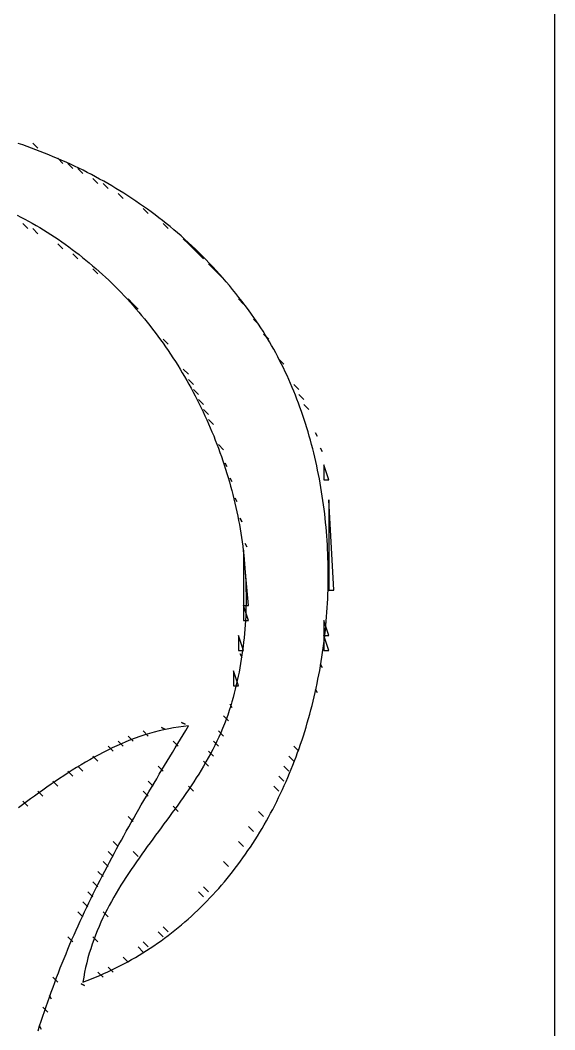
# Model space of a CAD drawing. Extents: x 0 to 589, y 0 to 633.
# Drawn here: x 482.5 to 589, y 295.5 to 496.5 of the extents above; entities that cross this region are included whole.
import ezdxf

# ---------------------------------------------------------------- set-up
doc = ezdxf.new("R2010")
doc.units = 0
for name, color, linetype in [('C250', 250, 'CONTINUOUS'), ('C251', 251, 'CONTINUOUS'), ('C252', 252, 'CONTINUOUS'), ('C253', 253, 'CONTINUOUS'), ('C37', 37, 'CONTINUOUS'), ('C7', 7, 'CONTINUOUS')]:
    doc.layers.add(name, color=color, linetype=linetype)

msp = doc.modelspace()

# ---------------------------------------------------------------- linework, layer by layer
at = {"layer": 'C250'}
for points in [[(490, 469), (491, 468), (490, 469)], [(502, 462), (503, 461), (502, 462)], [(511, 456), (512, 455), (511, 456)], [(518, 450), (519, 449), (518, 450)], [(504, 441), (505, 440), (504, 441)], [(505, 440), (506, 439), (505, 440)], [(541.333313, 414.333344), (541.666687, 413.666656), (541.333313, 414.333344)], [(542.333313, 411.333344), (542.666687, 410.666656), (542.333313, 411.333344)], [(544, 401), (544, 383), (545, 383), (544, 401)], [(527.333313, 392.333344), (527.666687, 391.666656), (527.333313, 392.333344)], [(527, 380), (527, 377), (528, 377), (527, 380)], [(526.333313, 370.333344), (526.666687, 369.666656), (526.333313, 370.333344)], [(486.053, 295.3319), (486.3735, 296.289), (486.6965, 297.2466), (487.0221, 298.2045), (487.3504, 299.1629), (487.6815, 300.1216), (488.0154, 301.0807), (488.3522, 302.0401), (488.6921, 303), (489.0413, 303.972), (489.396, 304.9396), (489.756, 305.9029), (490.1214, 306.862), (490.492, 307.8169), (490.8678, 308.7677), (491.2486, 309.7146), (491.6343, 310.6577), (492.025, 311.597), (492.4205, 312.5327), (492.8208, 313.4648), (493.2257, 314.3935), (493.6351, 315.3188), (494.0491, 316.2409), (494.4674, 317.1599), (494.8901, 318.0758), (495.317, 318.9888), (495.7481, 319.8989), (496.1833, 320.8063), (496.6225, 321.711), (497.0656, 322.6132), (497.5125, 323.5129), (497.9632, 324.4104), (498.4175, 325.3055), (498.8755, 326.1985), (499.3369, 327.0895), (499.8018, 327.9786), (500.27, 328.8657), (500.7415, 329.7512), (501.2162, 330.635), (501.694, 331.5172), (502.1748, 332.3981), (502.6586, 333.2775), (503.1452, 334.1558), (503.6345, 335.0329), (504.1266, 335.9089), (504.6213, 336.784), (505.1185, 337.6583), (505.6182, 338.5318), (506.1202, 339.4046), (506.6245, 340.277), (507.131, 341.1488), (507.6397, 342.0204), (508.1503, 342.8917), (508.663, 343.7628), (509.1775, 344.6339), (509.6938, 345.5051), (510.2118, 346.3764), (510.7315, 347.248), (511.2527, 348.12), (511.7754, 348.9923), (512.2995, 349.8653), (512.8248, 350.7389), (513.3514, 351.6133), (513.8792, 352.4885), (514.408, 353.3647), (514.9378, 354.2419), (515.4685, 355.1203), (516, 356), (515.0136, 355.9051), (514.0324, 355.7828), (513.0563, 355.6337), (512.0854, 355.4586), (511.1196, 355.2584), (510.159, 355.0337), (509.2036, 354.7855), (508.2533, 354.5145), (507.3081, 354.2214), (506.3681, 353.9072), (505.4332, 353.5725), (504.5035, 353.2181), (503.5789, 352.8449), (502.6595, 352.4537), (501.7452, 352.0451), (500.8361, 351.6201), (499.932, 351.1794), (499.0332, 350.7237), (498.1395, 350.254), (497.2509, 349.7709), (496.3674, 349.2753), (495.4891, 348.7679), (494.6159, 348.2496), (493.7479, 347.7211), (492.885, 347.1833), (492.0272, 346.6368), (491.1745, 346.0826), (490.327, 345.5214), (489.4846, 344.9539), (488.6474, 344.381), (487.8152, 343.8034), (486.9882, 343.2221), (486.1663, 342.6376), (485.3496, 342.0509), (484.538, 341.4627), (483.7315, 340.8738), (482.9301, 340.285), (482.1338, 339.6971)], [(508, 345), (509, 344), (508, 345)], [(516, 344), (517, 343), (516, 344)], [(505, 331), (506, 330), (505, 331)], [(494, 319), (495, 318), (494, 319)], [(507, 313), (508, 312), (507, 313)], [(489, 306), (490, 305), (489, 306)], [(498, 307), (499, 306), (498, 307)], [(487, 300), (488, 299), (487, 300)]]:
    msp.add_lwpolyline(points, dxfattribs=at)
at = {"layer": 'C251'}
for points in [[(481.8686, 457.698), (482.6388, 457.3045), (483.4039, 456.9018), (484.164, 456.4901), (484.919, 456.0693), (485.6688, 455.6397), (486.4135, 455.2012), (487.1529, 454.7541), (487.8871, 454.2983), (488.6159, 453.8339), (489.3394, 453.3611), (490.0575, 452.88), (490.7702, 452.3906), (491.4774, 451.893), (492.1791, 451.3873), (492.8752, 450.8736), (493.5658, 450.352), (494.2506, 449.8225), (494.9298, 449.2853), (495.6033, 448.7405), (496.271, 448.1881), (496.9329, 447.6283), (497.5889, 447.0611), (498.239, 446.4866), (498.8832, 445.9048), (499.5214, 445.316), (500.1536, 444.7202), (500.7797, 444.1174), (501.3997, 443.5078), (502.0136, 442.8914), (502.6213, 442.2684), (503.2227, 441.6388), (503.8179, 441.0027), (504.4067, 440.3602), (504.9892, 439.7114), (505.5653, 439.0564), (506.1349, 438.3953), (506.6981, 437.7281), (507.2547, 437.055), (507.8048, 436.376), (508.3482, 435.6913), (508.885, 435.0009), (509.4151, 434.3049), (509.9385, 433.6034), (510.4551, 432.8964), (510.9648, 432.1842), (511.4677, 431.4667), (511.9637, 430.7441), (512.4528, 430.0164), (512.9348, 429.2838), (513.4099, 428.5463), (513.8778, 427.804), (514.3386, 427.057), (514.7923, 426.3054), (515.2388, 425.5493), (515.678, 424.7887), (516.11, 424.0238), (516.5346, 423.2547), (516.9519, 422.4814), (517.3617, 421.704), (517.7641, 420.9227), (518.159, 420.1375), (518.5464, 419.3484), (518.9262, 418.5557), (519.2984, 417.7593), (519.6629, 416.9594), (520.0197, 416.1561), (520.3688, 415.3494), (520.71, 414.5394), (521.0435, 413.7262), (521.369, 412.91), (521.6867, 412.0908), (521.9964, 411.2686), (522.2981, 410.4437), (522.5918, 409.616), (522.8774, 408.7857), (523.1548, 407.9528), (523.4241, 407.1174), (523.6852, 406.2797), (523.938, 405.4397), (524.1826, 404.5976), (524.4188, 403.7533), (524.6466, 402.907), (524.866, 402.0587), (525.077, 401.2087), (525.2794, 400.3569), (525.4733, 399.5034), (525.6586, 398.6484), (525.8353, 397.7919), (526.0033, 396.934), (526.1627, 396.0748), (526.3132, 395.2144), (526.455, 394.3529), (526.5879, 393.4903), (526.7119, 392.6268), (526.827, 391.7625), (526.9332, 390.8974), (527.0303, 390.0316), (527.1184, 389.1652), (527.1974, 388.2984), (527.2673, 387.4311), (527.328, 386.5635), (527.3795, 385.6957), (527.4217, 384.8278), (527.4546, 383.9598), (527.4782, 383.0918), (527.4924, 382.224), (527.4972, 381.3564), (527.4925, 380.4891), (527.4783, 379.6223), (527.4545, 378.7559), (527.4211, 377.89), (527.3781, 377.0249), (527.3255, 376.1605), (527.2631, 375.297), (527.1909, 374.4344), (527.1089, 373.5728), (527.0171, 372.7123), (526.9154, 371.8531), (526.8038, 370.9951), (526.6822, 370.1385), (526.5506, 369.2834), (526.4089, 368.4298), (526.2571, 367.5779), (526.0952, 366.7278), (525.9231, 365.8795), (525.7408, 365.0331), (525.5482, 364.1887), (525.3453, 363.3464), (525.132, 362.5063), (524.9084, 361.6684), (524.6743, 360.833), (524.4298, 360), (524.1438, 359.0838), (523.8402, 358.1784), (523.5193, 357.2834), (523.182, 356.3986), (522.8286, 355.5235), (522.46, 354.6577), (522.0766, 353.8009), (521.6791, 352.9527), (521.268, 352.1128), (520.8441, 351.2808), (520.4078, 350.4563), (519.9598, 349.639), (519.5007, 348.8284), (519.0311, 348.0243), (518.5517, 347.2263), (518.0629, 346.4339), (517.5655, 345.6469), (517.0599, 344.8648), (516.5469, 344.0873), (516.0271, 343.314), (515.501, 342.5447), (514.9692, 341.7788), (514.4324, 341.016), (513.8911, 340.256), (513.346, 339.4984), (512.7977, 338.7429), (512.2467, 337.989), (511.6937, 337.2364), (511.1393, 336.4847), (510.5841, 335.7337), (510.0287, 334.9828), (509.4736, 334.2317), (508.9196, 333.4802), (508.3672, 332.7277), (507.8169, 331.974), (507.2696, 331.2186), (506.7256, 330.4613), (506.1856, 329.7016), (505.6503, 328.9392), (505.1203, 328.1737), (504.596, 327.4047), (504.0782, 326.6319), (503.5675, 325.855), (503.0645, 325.0734), (502.5697, 324.287), (502.0837, 323.4953), (501.6073, 322.6979), (501.1409, 321.8945), (500.6852, 321.0847), (500.2408, 320.2682), (499.8083, 319.4445), (499.3883, 318.6134), (498.9814, 317.7744), (498.5882, 316.9273), (498.2093, 316.0715), (497.8454, 315.2068), (497.497, 314.3328), (497.1647, 313.4491), (496.8492, 312.5553), (496.5509, 311.6512), (496.2707, 310.7363), (496.009, 309.8102), (495.7664, 308.8726), (495.5437, 307.9232), (495.3412, 306.9615), (495.1598, 305.9872), (495, 305), (495.849, 305.3174), (496.6906, 305.6455), (497.5248, 305.984), (498.3516, 306.3329), (499.171, 306.692), (499.983, 307.0613), (500.7876, 307.4406), (501.5847, 307.8299), (502.3745, 308.2291), (503.1569, 308.6381), (503.9318, 309.0567), (504.6993, 309.4849), (505.4595, 309.9226), (506.2122, 310.3697), (506.9574, 310.826), (507.6953, 311.2916), (508.4258, 311.7663), (509.1488, 312.2499), (509.8644, 312.7425), (510.5726, 313.2438), (511.2734, 313.7539), (511.9667, 314.2725), (512.6526, 314.7997), (513.3311, 315.3353), (514.0022, 315.8792), (514.6659, 316.4313), (515.3221, 316.9916), (515.9709, 317.5599), (516.6122, 318.1361), (517.2461, 318.7201), (517.8726, 319.3119), (518.4917, 319.9113), (519.1033, 320.5183), (519.7075, 321.1327), (520.3043, 321.7544), (520.8936, 322.3834), (521.4755, 323.0196), (522.0499, 323.6628), (522.6169, 324.3129), (523.1765, 324.97), (523.7286, 325.6338), (524.2733, 326.3042), (524.8105, 326.9812), (525.3403, 327.6647), (525.8626, 328.3546), (526.3775, 329.0508), (526.885, 329.7531), (527.3849, 330.4615), (527.8775, 331.1759), (528.3626, 331.8962), (528.8402, 332.6223), (529.3104, 333.3541), (529.7731, 334.0915), (530.2284, 334.8344), (530.6762, 335.5827), (531.1166, 336.3363), (531.5495, 337.0951), (531.9749, 337.859), (532.3929, 338.628), (532.8034, 339.4019), (533.2065, 340.1806), (533.6021, 340.964), (533.9902, 341.752), (534.3709, 342.5446), (534.7441, 343.3416), (535.1098, 344.143), (535.4681, 344.9485), (535.8189, 345.7583), (536.1622, 346.5721), (536.498, 347.3898), (536.8264, 348.2114), (537.1473, 349.0367), (537.4608, 349.8657), (537.7667, 350.6983), (538.0652, 351.5343), (538.3562, 352.3737), (538.6397, 353.2163), (538.9157, 354.0621), (539.1843, 354.911), (539.4454, 355.7629), (539.699, 356.6177), (539.9451, 357.4752), (540.1837, 358.3355), (540.4148, 359.1983), (540.6385, 360.0636), (540.8546, 360.9313), (541.0633, 361.8013), (541.2645, 362.6736), (541.4582, 363.5479), (541.6444, 364.4242), (541.8231, 365.3025), (541.9943, 366.1825), (542.158, 367.0643), (542.3143, 367.9477), (542.463, 368.8326), (542.6042, 369.7189), (542.7379, 370.6066), (542.8642, 371.4955), (542.9829, 372.3855), (543.0941, 373.2766), (543.1978, 374.1686), (543.2941, 375.0614), (543.3828, 375.955), (543.464, 376.8493), (543.5377, 377.7441), (543.6039, 378.6393), (543.6625, 379.535), (543.7137, 380.4308), (543.7574, 381.3269), (543.7935, 382.223), (543.8221, 383.119), (543.8433, 384.015), (543.8569, 384.9107), (543.863, 385.8061), (543.8615, 386.7011), (543.8526, 387.5955), (543.8361, 388.4894), (543.8121, 389.3825), (543.7806, 390.2748), (543.7416, 391.1663), (543.695, 392.0567), (543.6409, 392.946), (543.5793, 393.8341), (543.5102, 394.721), (543.4335, 395.6064), (543.3493, 396.4904), (543.2576, 397.3728), (543.1584, 398.2535), (543.0516, 399.1324), (542.9373, 400.0094), (542.8154, 400.8845), (542.686, 401.7575), (542.5491, 402.6283), (542.4046, 403.4969), (542.2527, 404.3631), (542.0931, 405.2269), (541.926, 406.0881), (541.7514, 406.9466), (541.5693, 407.8024), (541.3796, 408.6554), (541.1823, 409.5054), (540.9775, 410.3524), (540.7652, 411.1962), (540.5453, 412.0368), (540.3179, 412.8741), (540.0829, 413.7079), (539.8404, 414.5383), (539.5903, 415.3649), (539.3327, 416.1879), (539.0675, 417.0071), (538.7948, 417.8223), (538.5145, 418.6336), (538.2266, 419.4407), (537.9312, 420.2436), (537.6282, 421.0422), (537.3177, 421.8365), (536.9996, 422.6262), (536.674, 423.4113), (536.3408, 424.1918), (536, 424.9674), (535.6517, 425.7382), (535.2958, 426.504), (534.9323, 427.2647), (534.5613, 428.0202), (534.1827, 428.7705), (533.7965, 429.5154), (533.4028, 430.2548), (533.0014, 430.9887), (532.5926, 431.7169), (532.1761, 432.4393), (531.7521, 433.1559), (531.3204, 433.8665), (530.8813, 434.5711), (530.4345, 435.2696), (529.9802, 435.9618), (529.5182, 436.6476), (529.0487, 437.3271), (528.5717, 438), (527.9597, 438.8426), (527.3419, 439.6746), (526.7182, 440.496), (526.0887, 441.3069), (525.4534, 442.1074), (524.8124, 442.8975), (524.1657, 443.6772), (523.5134, 444.4467), (522.8555, 445.2059), (522.1921, 445.9549), (521.5232, 446.6939), (520.8489, 447.4227), (520.1691, 448.1416), (519.4841, 448.8505), (518.7937, 449.5495), (518.0981, 450.2387), (517.3972, 450.9181), (516.6913, 451.5877), (515.9802, 452.2477), (515.264, 452.8981), (514.5428, 453.5389), (513.8167, 454.1701), (513.0856, 454.792), (512.3497, 455.4044), (511.6089, 456.0075), (510.8633, 456.6013), (510.113, 457.1859), (509.3581, 457.7612), (508.5984, 458.3275), (507.8342, 458.8847), (507.0655, 459.4329), (506.2922, 459.9721), (505.5145, 460.5025), (504.7323, 461.024), (503.9459, 461.5367), (503.155, 462.0406), (502.36, 462.5359), (501.5607, 463.0226), (500.7572, 463.5007), (499.9496, 463.9703), (499.138, 464.4314), (498.3223, 464.8841), (497.5026, 465.3285), (496.679, 465.7646), (495.8515, 466.1924), (495.0201, 466.6121), (494.1849, 467.0236), (493.346, 467.4271), (492.5034, 467.8226), (491.6572, 468.2101), (490.8073, 468.5897), (489.9538, 468.9615), (489.0969, 469.3254), (488.2365, 469.6816), (487.3726, 470.0302), (486.5054, 470.3711), (485.6348, 470.7044), (484.761, 471.0303), (483.8839, 471.3486), (483.0037, 471.6596), (482.1203, 471.9632)], [(492, 468), (493, 467), (492, 468)], [(497, 465), (498, 464), (497, 465)], [(485, 455), (486, 454), (485, 455)], [(490, 452), (491, 451), (490, 452)], [(516, 452), (517, 451), (516, 452)], [(517, 451), (518, 450), (517, 451)], [(493, 450), (494, 449), (493, 450)], [(497, 447), (498, 446), (497, 447)], [(520, 448), (521, 447), (520, 448)], [(521, 447), (522, 446), (521, 447)], [(526, 441), (527, 440), (526, 441)], [(534, 429), (535, 428), (534, 429)], [(515, 427), (516, 426), (515, 427)], [(519, 419), (520, 418), (519, 419)], [(520, 417), (521, 416), (520, 417)], [(522, 412), (523, 411), (522, 412)], [(543, 408), (543, 405), (544, 405), (543, 408)], [(542.333313, 368.333344), (542.666687, 367.666656), (542.333313, 368.333344)], [(504, 354), (505, 353), (504, 354)], [(507, 355), (508, 354), (507, 355)], [(510.666656, 355.666656), (511.333344, 355.333344), (510.666656, 355.666656)], [(522, 355), (523, 354), (522, 355)], [(502, 353), (503, 352), (502, 353)], [(513, 353), (514, 352), (513, 353)], [(521, 353), (522, 352), (521, 353)], [(497, 350), (498, 349), (497, 350)], [(520, 351), (521, 350), (520, 351)], [(536, 350), (537, 349), (536, 350)], [(494, 348), (495, 347), (494, 348)], [(519, 349), (520, 348), (519, 349)], [(535, 348), (536, 347), (535, 348)], [(534, 346), (535, 345), (534, 346)], [(489, 345), (490, 344), (489, 345)], [(533, 344), (534, 343), (533, 344)], [(486, 343), (487, 342), (486, 343)], [(504, 338), (505, 337), (504, 338)], [(530, 339), (531, 338), (530, 339)], [(501, 333), (502, 332), (501, 333)], [(500, 331), (501, 330), (500, 331)], [(523, 329), (524, 328), (523, 329)], [(518, 323), (519, 322), (518, 323)], [(495, 321), (496, 320), (495, 321)], [(499, 319), (500, 318), (499, 319)], [(511, 316), (512, 315), (511, 316)], [(492, 314), (493, 313), (492, 314)], [(497, 314), (498, 313), (497, 314)], [(494.666656, 304.666656), (495.333344, 304.333344), (494.666656, 304.666656)]]:
    msp.add_lwpolyline(points, dxfattribs=at)
at = {"layer": 'C252'}
for points in [[(485, 472), (486, 471), (485, 472)], [(494, 467), (495, 466), (494, 467)], [(499, 464), (500, 463), (499, 464)], [(507, 459), (508, 458), (507, 459)], [(483, 456), (484, 455), (483, 456)], [(515, 453), (516, 452), (515, 453)], [(522, 446), (523, 445), (522, 446)], [(529, 437), (530, 436), (529, 437)], [(511, 433), (512, 432), (511, 433)], [(531, 434), (532, 433), (531, 434)], [(516, 425), (517, 424), (516, 425)], [(517, 423), (518, 422), (517, 423)], [(537, 424), (538, 423), (537, 424)], [(518, 421), (519, 420), (518, 421)], [(538, 422), (539, 421), (538, 422)], [(539, 420), (540, 419), (539, 420)], [(526.333313, 397.333344), (526.666687, 396.666656), (526.333313, 397.333344)], [(527, 391), (527, 380), (528, 380), (527, 391)], [(543, 374), (543, 371), (544, 371), (543, 374)], [(525, 367), (525, 364), (526, 364), (525, 367)], [(541.333313, 363.333344), (541.666687, 362.666656), (541.333313, 363.333344)], [(523, 358), (524, 357), (523, 358)], [(500, 352), (501, 351), (500, 352)], [(537, 352), (538, 351), (537, 352)], [(510, 348), (511, 347), (510, 348)], [(492, 347), (493, 346), (492, 347)], [(507, 343), (508, 342), (507, 343)], [(483, 341), (484, 340), (483, 341)], [(513, 340), (514, 339), (513, 340)], [(528, 336), (529, 335), (528, 336)], [(526, 333), (527, 332), (526, 333)], [(499, 329), (500, 328), (499, 329)], [(498, 327), (499, 326), (498, 327)], [(497, 325), (498, 324), (497, 325)], [(519, 324), (520, 323), (519, 324)], [(496, 323), (497, 322), (496, 323)], [(510, 315), (511, 314), (510, 315)], [(506, 312), (507, 311), (506, 312)], [(503, 310), (504, 309), (503, 310)], [(500, 308), (501, 307), (500, 308)]]:
    msp.add_lwpolyline(points, dxfattribs=at)
at = {"layer": 'C253'}
for points in [[(523.333313, 408.333344), (523.666687, 407.666656), (523.333313, 408.333344)], [(524.333313, 405.333344), (524.666687, 404.666656), (524.333313, 405.333344)], [(525.333313, 401.333344), (525.666687, 400.666656), (525.333313, 401.333344)], [(526, 374), (526, 371), (527, 371), (526, 374)], [(514.666687, 356.666656), (515.333313, 356.333344), (514.666687, 356.666656)], [(488.333344, 302.333344), (488.666656, 301.666656), (488.333344, 302.333344)], [(486.333344, 296.333344), (486.666656, 295.666656), (486.333344, 296.333344)]]:
    msp.add_lwpolyline(points, dxfattribs=at)
at = {"layer": 'C37'}
for points in [[(543, 377), (543, 374), (544, 374), (543, 377)], [(524.333313, 360.333344), (524.666687, 359.666656), (524.333313, 360.333344)]]:
    msp.add_lwpolyline(points, dxfattribs=at)
at = {"layer": 'C7'}
msp.add_lwpolyline([(0, 633), (0, 0), (589, 0), (589, 633), (0, 633)], dxfattribs=at)

doc.saveas('drawing.dxf')
